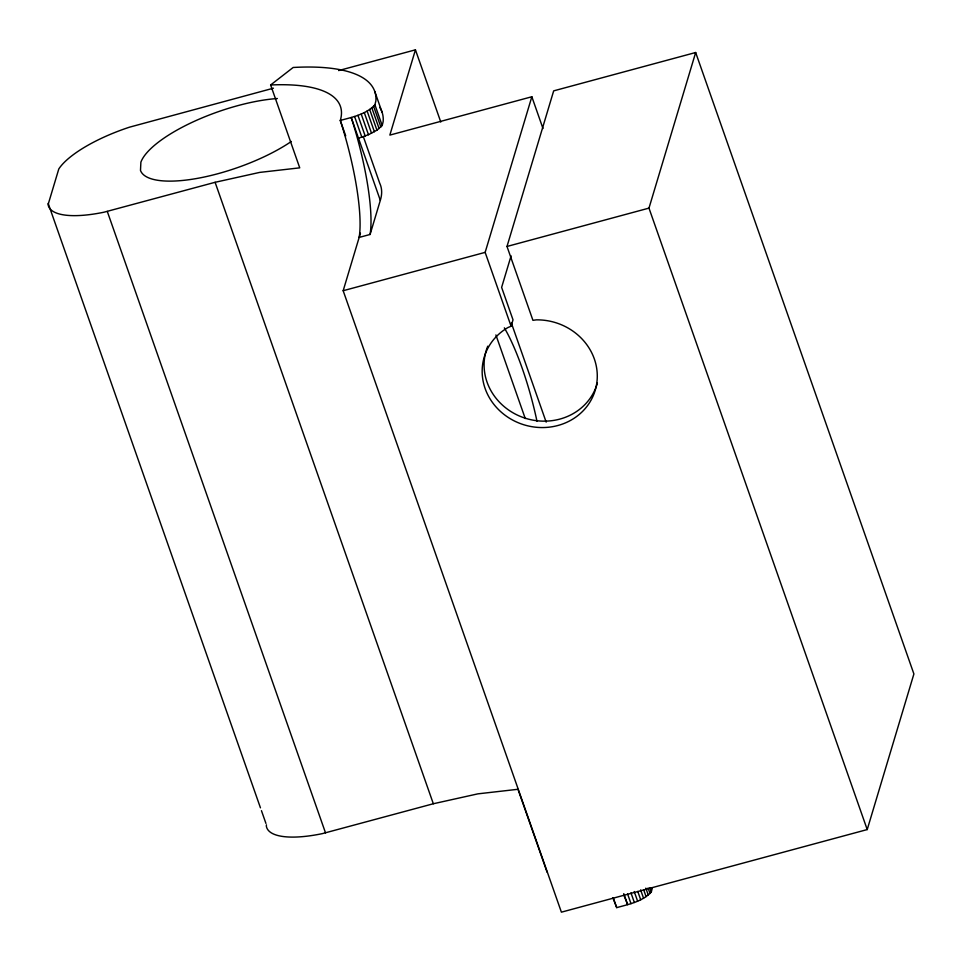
<?xml version="1.0" encoding="UTF-8"?>
<svg xmlns="http://www.w3.org/2000/svg" width="962" height="962" viewBox="0 0 962 962"><rect width="100%" height="100%" fill="white"/><g stroke="black" fill="none" stroke-linecap="round" stroke-linejoin="round"><path stroke-width="1.44" d="M273.424 88.191L129.497 127.176A81.902 26.118 -19.3 0 0 58.79 168.975L48.1 204.593A81.902 26.118 -19.3 0 0 103.992 212.205L215.103 182.299L259.632 172.414L299.735 167.845L270.635 84.981L293.157 67.484A208.97 66.655 -19.3 0 1 375.865 100.962L374.915 104.798C366.089 114.454 352.332 117.111 340.295 120.454A185.317 59.115 -19.3 0 0 270.635 84.981M266.426 824.819L266.33 826.033A81.902 26.118 -19.3 0 0 322.222 833.657L433.333 803.751L477.861 793.854L517.965 789.285L547.065 872.149M358.489 138.227L368.47 134.716L376.936 130.171L382.191 125.517L383.141 121.681A208.97 66.655 -19.3 0 0 379.701 107.383M612.854 897.907A104.245 22.342 74.9 0 1 616.714 907.623C628.751 904.28 642.496 901.622 651.322 891.978L652.272 888.142M511.087 255.844L501.623 287.397L513.011 319.841L511.099 326.238L508.02 327.501A57.912 53.463 16.7 0 0 505.423 415.5A57.912 53.463 16.7 0 0 594.889 391.33A57.912 53.463 16.7 0 0 536.291 319.865L532.936 320.334L506.998 246.464L553.679 90.861L695.67 52.513L913.9 673.953L867.219 829.569L561.399 912.168L343.169 290.716L360.437 233.165M338.636 70.575L415.44 49.832L389.85 135.101L531.842 96.753L542.989 128.523M345.719 135.907L340.295 120.454A104.245 22.342 74.9 0 1 359.151 237.422L370.081 234.475L380.315 200.373A196.32 62.626 -19.3 0 0 379.737 183.273L363.359 136.664M511.099 326.238L485.149 252.369L531.842 96.753M867.219 829.569L648.977 208.117L695.67 52.513M343.169 290.716L485.149 252.369M506.998 246.464L648.977 208.117M415.44 49.832L440.788 122.03M511.375 323.052L546.175 422.138M495.899 334.932L525.264 418.554M374.783 91.486L382.058 112.205M374.915 104.798L382.191 125.517M649.867 887.83L651.322 891.978M373.605 106.301L380.88 127.02M648.075 887.962L650.011 893.482M371.849 107.876L379.112 128.583M645.827 888.142L648.256 895.045M369.673 109.464L376.936 130.171M643.65 889.73L646.079 896.632M367.123 111.039L374.398 131.758M640.632 889.922L643.542 898.207M364.285 112.566L371.548 133.285M637.782 891.449L640.692 899.735M361.195 114.009L368.47 134.716M634.211 891.509L637.614 901.178M357.936 115.332L365.211 136.051M630.964 892.832L634.355 902.5M354.581 116.51L361.856 137.217M627.609 894.011L631 903.679M380.315 200.373L351.214 117.508A104.245 22.342 74.9 0 1 370.081 234.475M623.761 893.626L627.645 904.677A104.245 22.342 74.9 0 0 623.773 894.961M613.263 897.799L616.714 907.623M215.103 182.299L433.333 803.751M107.287 211.424L325.517 832.864M48.184 203.367L260.449 807.827M261.448 810.665L265.921 823.4M291.354 141.462A92.665 29.557 -19.3 0 1 199.747 177.934A92.665 29.557 -19.3 0 1 140.488 170.43L140.885 162.181A92.665 29.557 -19.3 0 1 277.357 98.521M597.354 383.129A57.912 53.463 16.7 0 1 524.254 417.881A57.912 53.463 16.7 0 1 487.758 346.176M504.341 327.85A94.697 20.298 74.9 0 1 536.976 421.236"/></g></svg>
